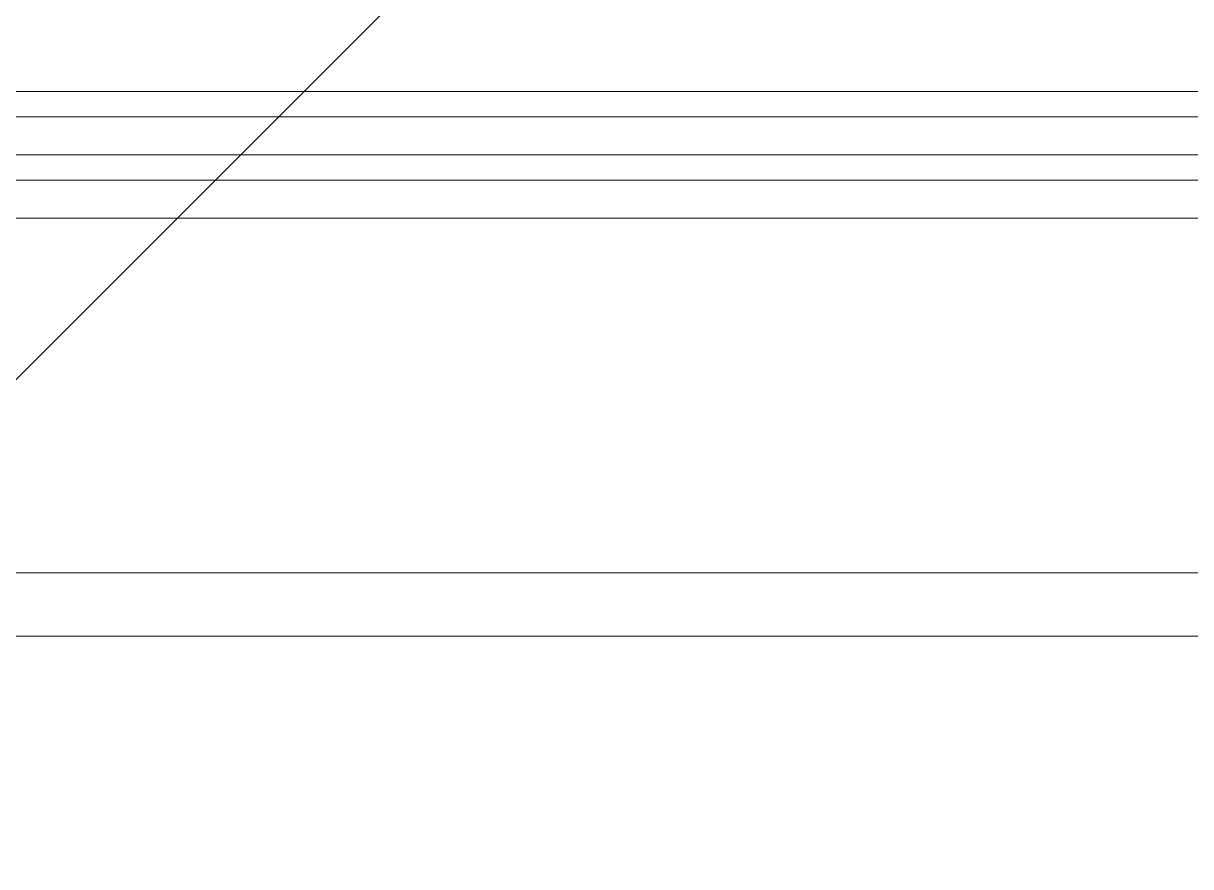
# Model space of a CAD drawing. Header units: millimetres. Extents: x -57519 to 497916, y -349472 to 446842.
# Drawn here: x 339173.3 to 339265.4, y 52044.3 to 52110.9 of the extents above; entities that cross this region are included whole.
import ezdxf

# ---------------------------------------------------------------- set-up
doc = ezdxf.new("R2010")
doc.units = ezdxf.units.MM
doc.layers.add('A-DETL-GENF', color=92, linetype='Continuous', lineweight=5)
doc.layers.add('Q-CASE', color=31, linetype='Continuous', lineweight=5)

# ---------------------------------------------------------------- blocks, each defined once
blk = doc.blocks.new('Sprinkler Inlet - Sprinkler Inlet-18220011-SITE COVERAGE')
at = {"layer": 'Q-CASE'}
for p, q in [((410, 23), (-466, 23)), ((410, 23), (-466, 23)), ((-416, 23), (375, 23)), ((-416, 23), (375, 23)), ((-416, 23), (375, 23)), ((-416, 23), (375, 23)), ((-416, 23), (375, 23)), ((375, 23), (-416, 23)), ((-468, 21), (410, 21)), ((410, 21), (-468, 21)), ((-468, 21), (410, 21)), ((410, 21), (-468, 21)), ((-468, 18), (410, 18)), ((410, 18), (-468, 18)), ((-468, 18), (410, 18)), ((410, 18), (-468, 18)), ((410, 16), (-468, 16)), ((410, 16), (-468, 16)), ((410, 13), (-468, 13)), ((410, 13), (-468, 13)), ((-475, -15), (410, -15)), ((410, -15), (-475, -15)), ((-475, -20), (405, -20)), ((405, -20), (-475, -20)), ((405, -20), (-468, -20)), ((405, -20), (-468, -20))]:
    blk.add_line(p, q, dxfattribs=at)

msp = doc.modelspace()

# ---------------------------------------------------------------- hatches: boundary and pattern name
at = {"layer": 'A-DETL-GENF'}
h = msp.add_hatch(dxfattribs=at)
h.set_pattern_fill('FP_40', color=250, style=0, pattern_type=2)
h.set_pattern_definition([(45, (248763.4, 0), (-1257.236, 1257.236), []), (45, (248763.4, 1905), (-1257.236, 1257.236), [])])
h.paths.add_polyline_path([(325750.106, -8642.515), (328562.732, -8642.515), (328562.732, 4657.485), (341312.732, 4657.485), (341312.732, 30557.485), (342712.732, 30557.485), (342712.732, 48907.676), (339962.732, 48907.676), (339962.732, 52157.485), (338962.732, 52157.485), (338962.732, 53757.485), (297512.732, 53757.485), (297512.732, 52247.485), (286277.732, 52247.485), (286277.732, 34407.485), (285902.732, 34407.485), (285902.732, 7407.485), (286277.732, 7407.485), (286277.732, -2267.515), (315555.232, -2267.515), (315555.232, -8642.515), (321257.065, -8642.515)], flags=0)

# ---------------------------------------------------------------- block references
at = {"layer": 'Q-CASE'}
msp.add_blockref('Sprinkler Inlet - Sprinkler Inlet-18220011-SITE COVERAGE', (339552.732, 52082.485), dxfattribs=at)

doc.saveas('drawing.dxf')
